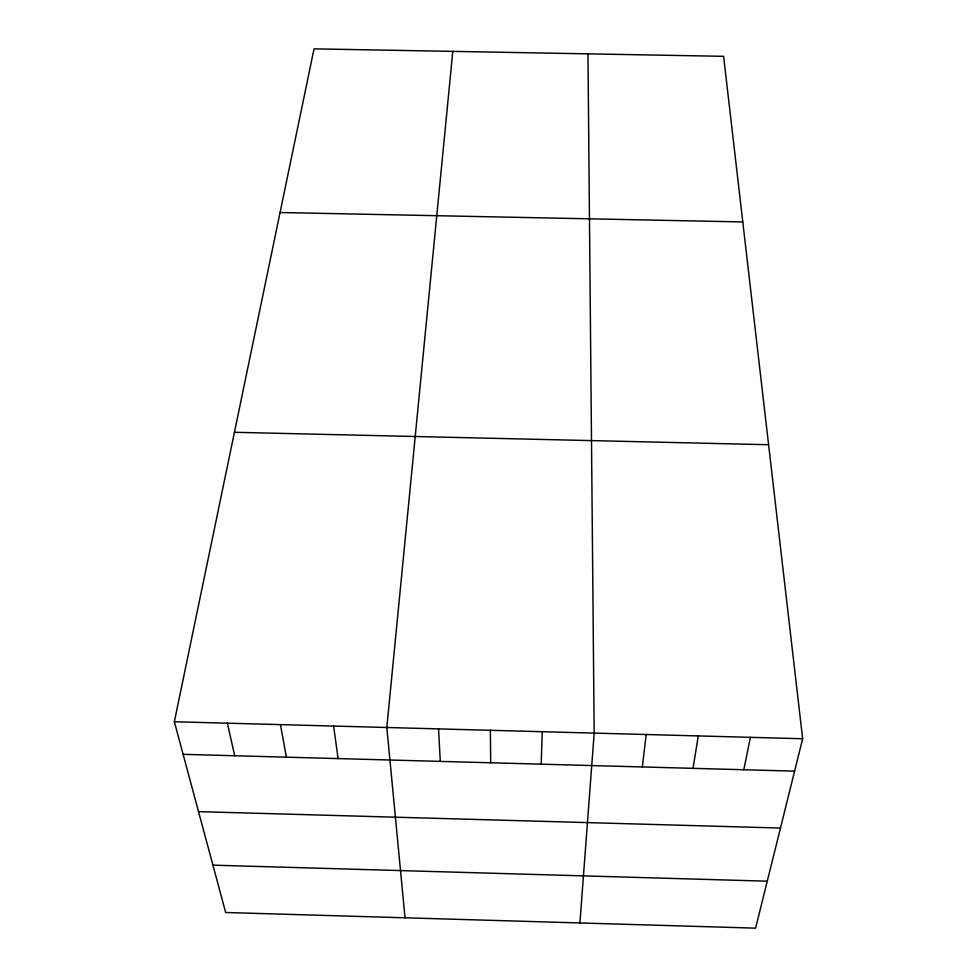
<?xml version="1.0" encoding="UTF-8"?>
<svg xmlns="http://www.w3.org/2000/svg" width="977" height="977" viewBox="0 0 977 977"><rect width="100%" height="100%" fill="white"/><g stroke="black" fill="none" stroke-linecap="round" stroke-linejoin="round"><path stroke-width="1.47" d="M541.185 764.173L542.235 731.7M579.911 922.96L594.175 733.104L587.959 53.845M452.803 51.378L386.819 727.499L405.028 917.794M642.353 766.957L646.188 734.521M693.035 768.349L698.274 735.925M743.79 769.742L750.421 737.342M174.346 721.747L314.044 48.85L723.603 56.324L802.654 738.746L755.6 928.15L225.663 912.494L174.346 721.747L802.654 738.746M280.069 212.51L742.789 221.938M234.443 432.298L768.594 444.73M183.114 754.329L794.606 771.134M198.526 811.631L780.464 828.056M212.937 865.158L767.263 881.193M227.36 723.175L234.712 755.746M280.436 724.616L286.383 757.163M333.597 726.058L338.127 758.592M438.551 728.891L440.285 761.401M490.356 730.295L490.698 762.781"/></g></svg>
